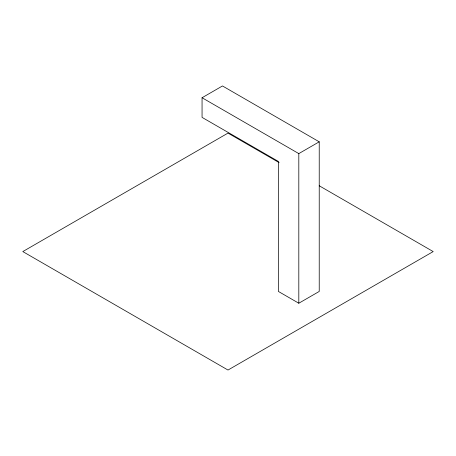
<?xml version="1.0" encoding="UTF-8"?>
<svg xmlns="http://www.w3.org/2000/svg" width="456" height="456" viewBox="0 0 456 456"><rect width="100%" height="100%" fill="white"/><g stroke="black" fill="none" stroke-linecap="round" stroke-linejoin="round"><path stroke-width="0.68" d="M202.059 97.744L222.477 85.956L319.228 141.816L319.228 291.447L298.811 303.234L278.394 291.447L278.394 161.452L202.059 117.38L202.059 97.744L298.811 153.604L319.228 141.816M279.146 162.632L228 133.101L22.8 251.575L228 370.044L433.2 251.575L319.2 185.757M298.811 153.604L298.811 303.234"/></g></svg>
